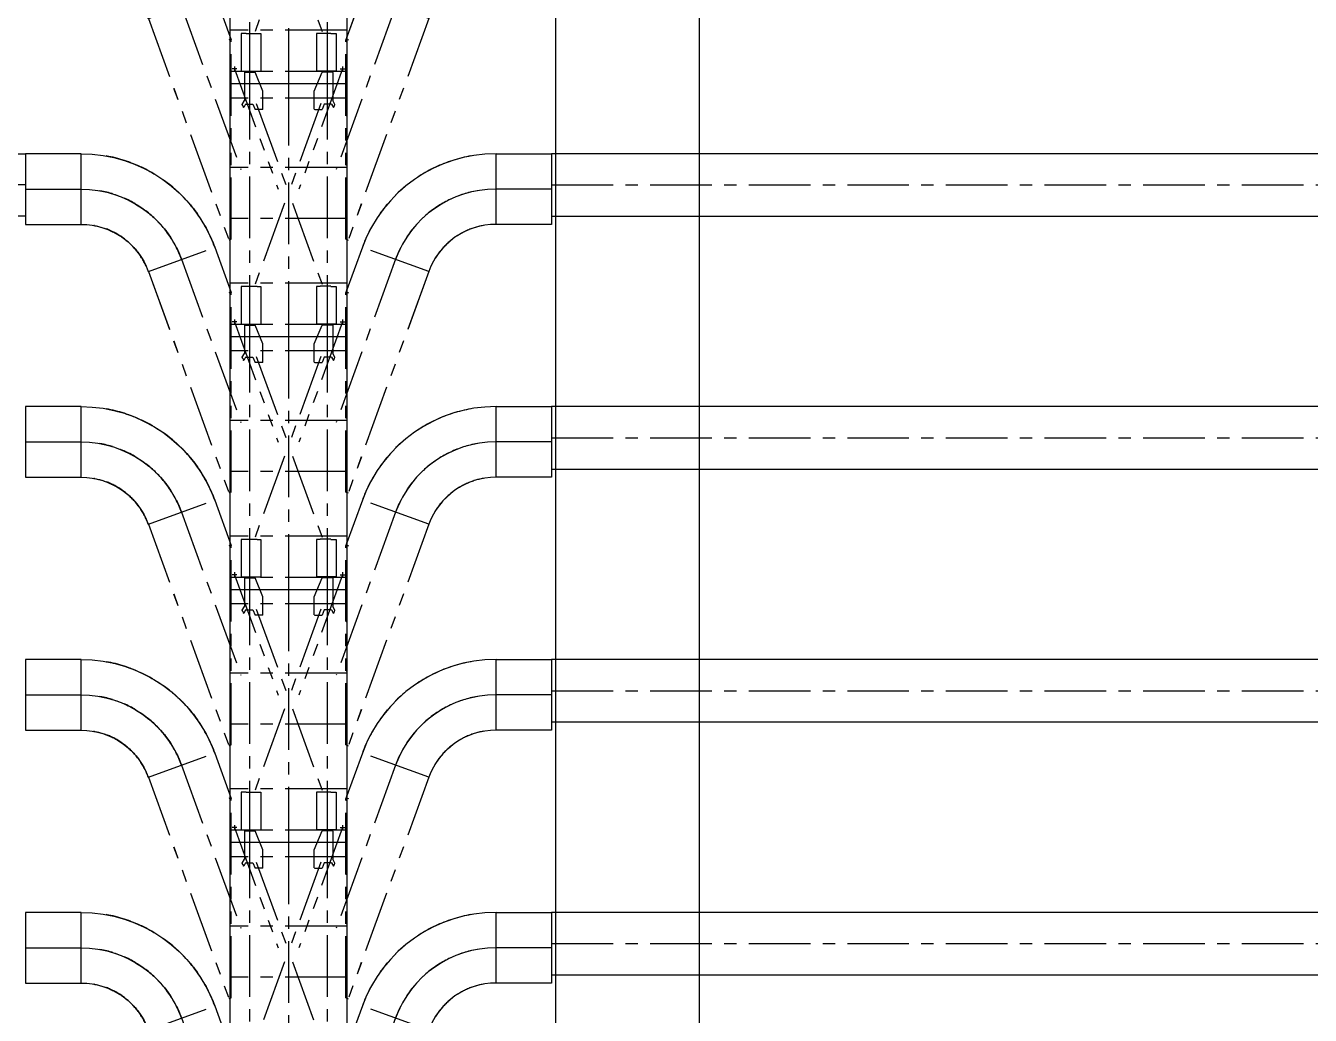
# Model space of a CAD drawing. Extents: x -40736 to 716455, y -65544 to 37405.
# Drawn here: x 340571 to 342134, y -43222 to -42017 of the extents above; entities that cross this region are included whole.
import ezdxf

# ---------------------------------------------------------------- set-up
doc = ezdxf.new("R2010")
doc.units = 0
doc.header["$LTSCALE"] = 600
doc.header["$MEASUREMENT"] = 0
doc.linetypes.add('CENTER', pattern=[2, 1.25, -0.25, 0.25, -0.25])
doc.linetypes.add('PHANTOM', pattern=[2.5, 1.25, -0.25, 0.25, -0.25, 0.25, -0.25])
doc.layers.get('0').update_dxf_attribs({"linetype": 'CONTINUOUS'})
for name, color, linetype in [('0-架台', 232, 'CONTINUOUS'), ('001', 7, 'CONTINUOUS'), ('底圖', 253, 'CONTINUOUS'), ('規劃圖', 253, 'CONTINUOUS')]:
    doc.layers.add(name, color=color, linetype=linetype)

# ---------------------------------------------------------------- blocks, each defined once
blk = doc.blocks.new('platform')
at = {"layer": '0-架台'}
blk.add_line((3250, -10894), (3250, 147292), dxfattribs=at)
blk = doc.blocks.new('HAITI-3-26')
at = {"layer": '001', "linetype": 'CENTER'}
for p, q in [((99751.575512, 101974.159575), (99811.575512, 101974.159575)), ((99781.575512, 101944.159575), (99781.575512, 102004.159575)), ((99781.575512, 100688.159575), (99781.575512, 100628.159575)), ((99751.575512, 100658.159575), (99811.575512, 100658.159575))]:
    blk.add_line(p, q, dxfattribs=at)
at = {"layer": '001', "color": 6, "linetype": 'PHANTOM'}
for p, q in [((99781.575512, 101974.159575), (101245.871035, 101441.199591)), ((99821.366799, 101852.159575), (99823.366799, 101854.159575)), ((99821.366799, 101852.159575), (99821.366799, 101724.159575)), ((99823.366799, 101854.159575), (100167.328323, 101854.159575)), ((100212.328323, 101880.140337), (100167.328323, 101854.159575)), ((100210.366799, 101838.593332), (100251.478958, 101862.329448)), ((100210.366799, 101838.593332), (100210.366799, 101749.159575)), ((100232.818704, 101874.649956), (100212.328323, 101880.140337)), ((100240.318704, 101861.659575), (100232.818704, 101874.649956)), ((100245.947869, 101864.909575), (100240.318704, 101861.659575)), ((100250.728958, 101863.628486), (100245.947869, 101864.909575)), ((100251.478958, 101862.329448), (100250.728958, 101863.628486)), ((102428.366799, 101831.409575), (102425.366799, 101829.159575)), ((102425.366799, 101829.159575), (102425.366799, 101699.159575)), ((102428.366799, 101894.159575), (102885.366799, 101894.159575)), ((102428.366799, 101831.409575), (102428.366799, 101894.159575)), ((102885.366799, 101894.159575), (102885.366799, 101654.159575)), ((100050.366799, 101629.159575), (99821.366799, 101724.159575)), ((100270.366799, 101629.159575), (100050.366799, 101629.159575)), ((100202.608431, 101709.177459), (101209.95892, 101342.531865)), ((100210.366799, 101749.159575), (100275.366799, 101724.159575)), ((100270.366799, 101629.159575), (100275.366799, 101634.159575)), ((100275.366799, 101634.159575), (100275.366799, 101724.159575)), ((101414.756855, 101364.327637), (102424.896953, 101731.988565)), ((102428.366799, 101699.159575), (102425.366799, 101699.159575)), ((102428.366799, 101699.159575), (102428.366799, 101654.159575)), ((102428.366799, 101654.159575), (102885.366799, 101654.159575)), ((100202.608431, 100923.141691), (101209.95892, 101289.787285)), ((99781.575512, 100658.159575), (101245.871035, 101191.11956)), ((101414.756855, 101267.991513), (102424.896953, 100900.330585)), ((100050.366799, 101003.159575), (99821.366799, 100908.159575)), ((100270.366799, 101003.159575), (100050.366799, 101003.159575)), ((100270.366799, 101003.159575), (100275.366799, 100998.159575)), ((100275.366799, 100998.159575), (100275.366799, 100908.159575)), ((102428.366799, 100978.159575), (102885.366799, 100978.159575)), ((102428.366799, 100933.159575), (102428.366799, 100978.159575)), ((102885.366799, 100738.159575), (102885.366799, 100978.159575)), ((99821.366799, 100780.159575), (99821.366799, 100908.159575)), ((100210.366799, 100883.159575), (100275.366799, 100908.159575)), ((100210.366799, 100793.725818), (100210.366799, 100883.159575)), ((102428.366799, 100933.159575), (102425.366799, 100933.159575)), ((102425.366799, 100803.159575), (102425.366799, 100933.159575)), ((99821.366799, 100780.159575), (99823.366799, 100778.159575)), ((99823.366799, 100778.159575), (100167.328323, 100778.159575)), ((100212.328323, 100752.178813), (100167.328323, 100778.159575)), ((100210.366799, 100793.725818), (100251.478958, 100769.989702)), ((100232.818704, 100757.669194), (100212.328323, 100752.178813)), ((100240.318704, 100770.659575), (100232.818704, 100757.669194)), ((100245.947869, 100767.409575), (100240.318704, 100770.659575)), ((100250.728958, 100768.690664), (100245.947869, 100767.409575)), ((100251.478958, 100769.989702), (100250.728958, 100768.690664)), ((102428.366799, 100800.909575), (102425.366799, 100803.159575)), ((102428.366799, 100800.909575), (102428.366799, 100738.159575)), ((102428.366799, 100738.159575), (102885.366799, 100738.159575))]:
    blk.add_line(p, q, dxfattribs=at)
at = {"layer": '001', "color": 3}
for p, q in [((99963.466799, 102026.159575), (103040.366799, 102026.159575)), ((99963.466799, 102026.159575), (99963.466799, 100606.159575)), ((103040.366799, 102026.159575), (103040.366799, 100606.159575)), ((103040.366799, 100606.159575), (99963.466799, 100606.159575))]:
    blk.add_line(p, q, dxfattribs=at)
at = {"layer": '001', "color": 2, "linetype": 'CENTER'}
for p, q in [((100135.366799, 102026.159575), (100135.366799, 100606.159575)), ((100980.89228, 102026.159575), (100980.89228, 100606.159575)), ((101600.89228, 102026.159575), (101600.89228, 100606.159575)), ((102388.366799, 102026.159575), (102388.366799, 100606.159575)), ((102890.366799, 102026.159575), (102890.366799, 100606.159575)), ((103040.366799, 101789.159575), (99963.466799, 101789.159575)), ((99963.466799, 101316.159575), (103040.366799, 101316.159575)), ((103040.366799, 100843.159575), (99963.466799, 100843.159575))]:
    blk.add_line(p, q, dxfattribs=at)
blk = doc.blocks.new('HAITI-3-27')
at = {"layer": '001', "linetype": 'CENTER'}
for p, q in [((96674.675512, 101974.159575), (96734.675512, 101974.159575)), ((96704.675512, 101944.159575), (96704.675512, 102004.159575)), ((96704.675512, 100688.159575), (96704.675512, 100628.159575)), ((96674.675512, 100658.159575), (96734.675512, 100658.159575))]:
    blk.add_line(p, q, dxfattribs=at)
at = {"layer": '001', "color": 6, "linetype": 'PHANTOM'}
for p, q in [((96704.675512, 101974.159575), (98168.971035, 101441.199591)), ((96744.466799, 101852.159575), (96746.466799, 101854.159575)), ((96744.466799, 101852.159575), (96744.466799, 101724.159575)), ((96746.466799, 101854.159575), (97090.428323, 101854.159575)), ((97135.428323, 101880.140337), (97090.428323, 101854.159575)), ((97133.466799, 101838.593332), (97174.578958, 101862.329448)), ((97133.466799, 101838.593332), (97133.466799, 101749.159575)), ((97155.918704, 101874.649956), (97135.428323, 101880.140337)), ((97163.418704, 101861.659575), (97155.918704, 101874.649956)), ((97169.047869, 101864.909575), (97163.418704, 101861.659575)), ((97173.828958, 101863.628486), (97169.047869, 101864.909575)), ((97174.578958, 101862.329448), (97173.828958, 101863.628486)), ((99351.466799, 101831.409575), (99348.466799, 101829.159575)), ((99348.466799, 101829.159575), (99348.466799, 101699.159575)), ((99351.466799, 101894.159575), (99808.466799, 101894.159575)), ((99351.466799, 101831.409575), (99351.466799, 101894.159575)), ((99808.466799, 101894.159575), (99808.466799, 101654.159575)), ((96973.466799, 101629.159575), (96744.466799, 101724.159575)), ((97193.466799, 101629.159575), (96973.466799, 101629.159575)), ((97125.708431, 101709.177459), (98133.05892, 101342.531865)), ((97133.466799, 101749.159575), (97198.466799, 101724.159575)), ((97193.466799, 101629.159575), (97198.466799, 101634.159575)), ((97198.466799, 101634.159575), (97198.466799, 101724.159575)), ((98337.856855, 101364.327637), (99347.996953, 101731.988565)), ((99351.466799, 101699.159575), (99348.466799, 101699.159575)), ((99351.466799, 101699.159575), (99351.466799, 101654.159575)), ((99351.466799, 101654.159575), (99808.466799, 101654.159575)), ((97125.708431, 100923.141691), (98133.05892, 101289.787285)), ((96704.675512, 100658.159575), (98168.971035, 101191.11956)), ((98337.856855, 101267.991513), (99347.996953, 100900.330585)), ((96973.466799, 101003.159575), (96744.466799, 100908.159575)), ((97193.466799, 101003.159575), (96973.466799, 101003.159575)), ((97193.466799, 101003.159575), (97198.466799, 100998.159575)), ((97198.466799, 100998.159575), (97198.466799, 100908.159575)), ((99351.466799, 100978.159575), (99808.466799, 100978.159575)), ((99351.466799, 100933.159575), (99351.466799, 100978.159575)), ((99808.466799, 100738.159575), (99808.466799, 100978.159575)), ((96744.466799, 100780.159575), (96744.466799, 100908.159575)), ((97133.466799, 100883.159575), (97198.466799, 100908.159575)), ((97133.466799, 100793.725818), (97133.466799, 100883.159575)), ((99351.466799, 100933.159575), (99348.466799, 100933.159575)), ((99348.466799, 100803.159575), (99348.466799, 100933.159575)), ((96744.466799, 100780.159575), (96746.466799, 100778.159575)), ((96746.466799, 100778.159575), (97090.428323, 100778.159575)), ((97135.428323, 100752.178813), (97090.428323, 100778.159575)), ((97133.466799, 100793.725818), (97174.578958, 100769.989702)), ((97155.918704, 100757.669194), (97135.428323, 100752.178813)), ((97163.418704, 100770.659575), (97155.918704, 100757.669194)), ((97169.047869, 100767.409575), (97163.418704, 100770.659575)), ((97173.828958, 100768.690664), (97169.047869, 100767.409575)), ((97174.578958, 100769.989702), (97173.828958, 100768.690664)), ((99351.466799, 100800.909575), (99348.466799, 100803.159575)), ((99351.466799, 100800.909575), (99351.466799, 100738.159575)), ((99351.466799, 100738.159575), (99808.466799, 100738.159575))]:
    blk.add_line(p, q, dxfattribs=at)
at = {"layer": '001', "color": 3}
for p, q in [((96886.566799, 102026.159575), (99963.466799, 102026.159575)), ((96886.566799, 102026.159575), (96886.566799, 100606.159575)), ((99963.466799, 102026.159575), (99963.466799, 100606.159575)), ((99963.466799, 100606.159575), (96886.566799, 100606.159575))]:
    blk.add_line(p, q, dxfattribs=at)
at = {"layer": '001', "color": 2, "linetype": 'CENTER'}
for p, q in [((97058.466799, 102026.159575), (97058.466799, 100606.159575)), ((97903.99228, 102026.159575), (97903.99228, 100606.159575)), ((98523.99228, 102026.159575), (98523.99228, 100606.159575)), ((99311.466799, 102026.159575), (99311.466799, 100606.159575)), ((99813.466799, 102026.159575), (99813.466799, 100606.159575)), ((99963.466799, 101789.159575), (96886.566799, 101789.159575)), ((96886.566799, 101316.159575), (99963.466799, 101316.159575)), ((99963.466799, 100843.159575), (96886.566799, 100843.159575))]:
    blk.add_line(p, q, dxfattribs=at)
blk = doc.blocks.new('HAITI-3-28')
at = {"layer": '001', "linetype": 'CENTER'}
for p, q in [((93597.775512, 101974.159575), (93657.775512, 101974.159575)), ((93627.775512, 101944.159575), (93627.775512, 102004.159575)), ((93627.775512, 100688.159575), (93627.775512, 100628.159575)), ((93597.775512, 100658.159575), (93657.775512, 100658.159575))]:
    blk.add_line(p, q, dxfattribs=at)
at = {"layer": '001', "color": 6, "linetype": 'PHANTOM'}
for p, q in [((93627.775512, 101974.159575), (95092.071035, 101441.199591)), ((93667.566799, 101852.159575), (93669.566799, 101854.159575)), ((93667.566799, 101852.159575), (93667.566799, 101724.159575)), ((93669.566799, 101854.159575), (94013.528323, 101854.159575)), ((94058.528323, 101880.140337), (94013.528323, 101854.159575)), ((94056.566799, 101838.593332), (94097.678958, 101862.329448)), ((94056.566799, 101838.593332), (94056.566799, 101749.159575)), ((94079.018704, 101874.649956), (94058.528323, 101880.140337)), ((94086.518704, 101861.659575), (94079.018704, 101874.649956)), ((94092.147869, 101864.909575), (94086.518704, 101861.659575)), ((94096.928958, 101863.628486), (94092.147869, 101864.909575)), ((94097.678958, 101862.329448), (94096.928958, 101863.628486)), ((96274.566799, 101831.409575), (96271.566799, 101829.159575)), ((96271.566799, 101829.159575), (96271.566799, 101699.159575)), ((96274.566799, 101894.159575), (96731.566799, 101894.159575)), ((96274.566799, 101831.409575), (96274.566799, 101894.159575)), ((96731.566799, 101894.159575), (96731.566799, 101654.159575)), ((93896.566799, 101629.159575), (93667.566799, 101724.159575)), ((94116.566799, 101629.159575), (93896.566799, 101629.159575)), ((94048.808431, 101709.177459), (95056.15892, 101342.531865)), ((94056.566799, 101749.159575), (94121.566799, 101724.159575)), ((94116.566799, 101629.159575), (94121.566799, 101634.159575)), ((94121.566799, 101634.159575), (94121.566799, 101724.159575)), ((95260.956855, 101364.327637), (96271.096953, 101731.988565)), ((96274.566799, 101699.159575), (96271.566799, 101699.159575)), ((96274.566799, 101699.159575), (96274.566799, 101654.159575)), ((96274.566799, 101654.159575), (96731.566799, 101654.159575)), ((94048.808431, 100923.141691), (95056.15892, 101289.787285)), ((93627.775512, 100658.159575), (95092.071035, 101191.11956)), ((95260.956855, 101267.991513), (96271.096953, 100900.330585)), ((93896.566799, 101003.159575), (93667.566799, 100908.159575)), ((94116.566799, 101003.159575), (93896.566799, 101003.159575)), ((94116.566799, 101003.159575), (94121.566799, 100998.159575)), ((94121.566799, 100998.159575), (94121.566799, 100908.159575)), ((96274.566799, 100978.159575), (96731.566799, 100978.159575)), ((96274.566799, 100933.159575), (96274.566799, 100978.159575)), ((96731.566799, 100738.159575), (96731.566799, 100978.159575)), ((93667.566799, 100780.159575), (93667.566799, 100908.159575)), ((94056.566799, 100883.159575), (94121.566799, 100908.159575)), ((94056.566799, 100793.725818), (94056.566799, 100883.159575)), ((96274.566799, 100933.159575), (96271.566799, 100933.159575)), ((96271.566799, 100803.159575), (96271.566799, 100933.159575)), ((93667.566799, 100780.159575), (93669.566799, 100778.159575)), ((93669.566799, 100778.159575), (94013.528323, 100778.159575)), ((94058.528323, 100752.178813), (94013.528323, 100778.159575)), ((94056.566799, 100793.725818), (94097.678958, 100769.989702)), ((94079.018704, 100757.669194), (94058.528323, 100752.178813)), ((94086.518704, 100770.659575), (94079.018704, 100757.669194)), ((94092.147869, 100767.409575), (94086.518704, 100770.659575)), ((94096.928958, 100768.690664), (94092.147869, 100767.409575)), ((94097.678958, 100769.989702), (94096.928958, 100768.690664)), ((96274.566799, 100800.909575), (96271.566799, 100803.159575)), ((96274.566799, 100800.909575), (96274.566799, 100738.159575)), ((96274.566799, 100738.159575), (96731.566799, 100738.159575))]:
    blk.add_line(p, q, dxfattribs=at)
at = {"layer": '001', "color": 3}
for p, q in [((93809.666799, 102026.159575), (96886.566799, 102026.159575)), ((93809.666799, 102026.159575), (93809.666799, 100606.159575)), ((96886.566799, 102026.159575), (96886.566799, 100606.159575)), ((96886.566799, 100606.159575), (93809.666799, 100606.159575))]:
    blk.add_line(p, q, dxfattribs=at)
at = {"layer": '001', "color": 2, "linetype": 'CENTER'}
for p, q in [((93981.566799, 102026.159575), (93981.566799, 100606.159575)), ((94827.09228, 102026.159575), (94827.09228, 100606.159575)), ((95447.09228, 102026.159575), (95447.09228, 100606.159575)), ((96234.566799, 102026.159575), (96234.566799, 100606.159575)), ((96736.566799, 102026.159575), (96736.566799, 100606.159575)), ((96886.566799, 101789.159575), (93809.666799, 101789.159575)), ((93809.666799, 101316.159575), (96886.566799, 101316.159575)), ((96886.566799, 100843.159575), (93809.666799, 100843.159575))]:
    blk.add_line(p, q, dxfattribs=at)
blk = doc.blocks.new('HAITI-3-29')
at = {"layer": '001', "linetype": 'CENTER'}
for p, q in [((90520.875512, 101974.159575), (90580.875512, 101974.159575)), ((90550.875512, 101944.159575), (90550.875512, 102004.159575)), ((90550.875512, 100688.159575), (90550.875512, 100628.159575)), ((90520.875512, 100658.159575), (90580.875512, 100658.159575))]:
    blk.add_line(p, q, dxfattribs=at)
at = {"layer": '001', "color": 6, "linetype": 'PHANTOM'}
for p, q in [((90550.875512, 101974.159575), (92015.171035, 101441.199591)), ((90590.666799, 101852.159575), (90592.666799, 101854.159575)), ((90590.666799, 101852.159575), (90590.666799, 101724.159575)), ((90592.666799, 101854.159575), (90936.628323, 101854.159575)), ((90981.628323, 101880.140337), (90936.628323, 101854.159575)), ((90979.666799, 101838.593332), (91020.778958, 101862.329448)), ((90979.666799, 101838.593332), (90979.666799, 101749.159575)), ((91002.118704, 101874.649956), (90981.628323, 101880.140337)), ((91009.618704, 101861.659575), (91002.118704, 101874.649956)), ((91015.247869, 101864.909575), (91009.618704, 101861.659575)), ((91020.028958, 101863.628486), (91015.247869, 101864.909575)), ((91020.778958, 101862.329448), (91020.028958, 101863.628486)), ((93197.666799, 101831.409575), (93194.666799, 101829.159575)), ((93194.666799, 101829.159575), (93194.666799, 101699.159575)), ((93197.666799, 101894.159575), (93654.666799, 101894.159575)), ((93197.666799, 101831.409575), (93197.666799, 101894.159575)), ((93654.666799, 101894.159575), (93654.666799, 101654.159575)), ((90819.666799, 101629.159575), (90590.666799, 101724.159575)), ((91039.666799, 101629.159575), (90819.666799, 101629.159575)), ((90971.908431, 101709.177459), (91979.25892, 101342.531865)), ((90979.666799, 101749.159575), (91044.666799, 101724.159575)), ((91039.666799, 101629.159575), (91044.666799, 101634.159575)), ((91044.666799, 101634.159575), (91044.666799, 101724.159575)), ((92184.056855, 101364.327637), (93194.196953, 101731.988565)), ((93197.666799, 101699.159575), (93194.666799, 101699.159575)), ((93197.666799, 101699.159575), (93197.666799, 101654.159575)), ((93197.666799, 101654.159575), (93654.666799, 101654.159575)), ((90971.908431, 100923.141691), (91979.25892, 101289.787285)), ((90550.875512, 100658.159575), (92015.171035, 101191.11956)), ((92184.056855, 101267.991513), (93194.196953, 100900.330585)), ((90819.666799, 101003.159575), (90590.666799, 100908.159575)), ((91039.666799, 101003.159575), (90819.666799, 101003.159575)), ((91039.666799, 101003.159575), (91044.666799, 100998.159575)), ((91044.666799, 100998.159575), (91044.666799, 100908.159575)), ((93197.666799, 100978.159575), (93654.666799, 100978.159575)), ((93197.666799, 100933.159575), (93197.666799, 100978.159575)), ((93654.666799, 100738.159575), (93654.666799, 100978.159575)), ((90590.666799, 100780.159575), (90590.666799, 100908.159575)), ((90979.666799, 100883.159575), (91044.666799, 100908.159575)), ((90979.666799, 100793.725818), (90979.666799, 100883.159575)), ((93197.666799, 100933.159575), (93194.666799, 100933.159575)), ((93194.666799, 100803.159575), (93194.666799, 100933.159575)), ((90590.666799, 100780.159575), (90592.666799, 100778.159575)), ((90592.666799, 100778.159575), (90936.628323, 100778.159575)), ((90981.628323, 100752.178813), (90936.628323, 100778.159575)), ((90979.666799, 100793.725818), (91020.778958, 100769.989702)), ((91002.118704, 100757.669194), (90981.628323, 100752.178813)), ((91009.618704, 100770.659575), (91002.118704, 100757.669194)), ((91015.247869, 100767.409575), (91009.618704, 100770.659575)), ((91020.028958, 100768.690664), (91015.247869, 100767.409575)), ((91020.778958, 100769.989702), (91020.028958, 100768.690664)), ((93197.666799, 100800.909575), (93194.666799, 100803.159575)), ((93197.666799, 100800.909575), (93197.666799, 100738.159575)), ((93197.666799, 100738.159575), (93654.666799, 100738.159575))]:
    blk.add_line(p, q, dxfattribs=at)
at = {"layer": '001', "color": 3}
for p, q in [((90732.766799, 102026.159575), (93809.666799, 102026.159575)), ((90732.766799, 102026.159575), (90732.766799, 100606.159575)), ((93809.666799, 102026.159575), (93809.666799, 100606.159575)), ((93809.666799, 100606.159575), (90732.766799, 100606.159575))]:
    blk.add_line(p, q, dxfattribs=at)
at = {"layer": '001', "color": 2, "linetype": 'CENTER'}
for p, q in [((90904.666799, 102026.159575), (90904.666799, 100606.159575)), ((91750.19228, 102026.159575), (91750.19228, 100606.159575)), ((92370.19228, 102026.159575), (92370.19228, 100606.159575)), ((93157.666799, 102026.159575), (93157.666799, 100606.159575)), ((93659.666799, 102026.159575), (93659.666799, 100606.159575)), ((93809.666799, 101789.159575), (90732.766799, 101789.159575)), ((90732.766799, 101316.159575), (93809.666799, 101316.159575)), ((93809.666799, 100843.159575), (90732.766799, 100843.159575))]:
    blk.add_line(p, q, dxfattribs=at)
blk = doc.blocks.new('HAITI-3-30')
at = {"layer": '001', "linetype": 'CENTER'}
for p, q in [((87443.975512, 101974.159575), (87503.975512, 101974.159575)), ((87473.975512, 101944.159575), (87473.975512, 102004.159575)), ((87473.975512, 100688.159575), (87473.975512, 100628.159575)), ((87443.975512, 100658.159575), (87503.975512, 100658.159575))]:
    blk.add_line(p, q, dxfattribs=at)
at = {"layer": '001', "color": 6, "linetype": 'PHANTOM'}
for p, q in [((87473.975512, 101974.159575), (88938.271035, 101441.199591)), ((87513.766799, 101852.159575), (87515.766799, 101854.159575)), ((87513.766799, 101852.159575), (87513.766799, 101724.159575)), ((87515.766799, 101854.159575), (87859.728323, 101854.159575)), ((87904.728323, 101880.140337), (87859.728323, 101854.159575)), ((87902.766799, 101838.593332), (87943.878958, 101862.329448)), ((87902.766799, 101838.593332), (87902.766799, 101749.159575)), ((87925.218704, 101874.649956), (87904.728323, 101880.140337)), ((87932.718704, 101861.659575), (87925.218704, 101874.649956)), ((87938.347869, 101864.909575), (87932.718704, 101861.659575)), ((87943.128958, 101863.628486), (87938.347869, 101864.909575)), ((87943.878958, 101862.329448), (87943.128958, 101863.628486)), ((90120.766799, 101831.409575), (90117.766799, 101829.159575)), ((90117.766799, 101829.159575), (90117.766799, 101699.159575)), ((90120.766799, 101894.159575), (90577.766799, 101894.159575)), ((90120.766799, 101831.409575), (90120.766799, 101894.159575)), ((90577.766799, 101894.159575), (90577.766799, 101654.159575)), ((87742.766799, 101629.159575), (87513.766799, 101724.159575)), ((87962.766799, 101629.159575), (87742.766799, 101629.159575)), ((87895.008431, 101709.177459), (88902.35892, 101342.531865)), ((87902.766799, 101749.159575), (87967.766799, 101724.159575)), ((87962.766799, 101629.159575), (87967.766799, 101634.159575)), ((87967.766799, 101634.159575), (87967.766799, 101724.159575)), ((89107.156855, 101364.327637), (90117.296953, 101731.988565)), ((90120.766799, 101699.159575), (90117.766799, 101699.159575)), ((90120.766799, 101699.159575), (90120.766799, 101654.159575)), ((90120.766799, 101654.159575), (90577.766799, 101654.159575)), ((87895.008431, 100923.141691), (88902.35892, 101289.787285)), ((87473.975512, 100658.159575), (88938.271035, 101191.11956)), ((89107.156855, 101267.991513), (90117.296953, 100900.330585)), ((87742.766799, 101003.159575), (87513.766799, 100908.159575)), ((87962.766799, 101003.159575), (87742.766799, 101003.159575)), ((87962.766799, 101003.159575), (87967.766799, 100998.159575)), ((87967.766799, 100998.159575), (87967.766799, 100908.159575)), ((90120.766799, 100978.159575), (90577.766799, 100978.159575)), ((90120.766799, 100933.159575), (90120.766799, 100978.159575)), ((90577.766799, 100738.159575), (90577.766799, 100978.159575)), ((87513.766799, 100780.159575), (87513.766799, 100908.159575)), ((87902.766799, 100883.159575), (87967.766799, 100908.159575)), ((87902.766799, 100793.725818), (87902.766799, 100883.159575)), ((90120.766799, 100933.159575), (90117.766799, 100933.159575)), ((90117.766799, 100803.159575), (90117.766799, 100933.159575)), ((87513.766799, 100780.159575), (87515.766799, 100778.159575)), ((87515.766799, 100778.159575), (87859.728323, 100778.159575)), ((87904.728323, 100752.178813), (87859.728323, 100778.159575)), ((87902.766799, 100793.725818), (87943.878958, 100769.989702)), ((87925.218704, 100757.669194), (87904.728323, 100752.178813)), ((87932.718704, 100770.659575), (87925.218704, 100757.669194)), ((87938.347869, 100767.409575), (87932.718704, 100770.659575)), ((87943.128958, 100768.690664), (87938.347869, 100767.409575)), ((87943.878958, 100769.989702), (87943.128958, 100768.690664)), ((90120.766799, 100800.909575), (90117.766799, 100803.159575)), ((90120.766799, 100800.909575), (90120.766799, 100738.159575)), ((90120.766799, 100738.159575), (90577.766799, 100738.159575))]:
    blk.add_line(p, q, dxfattribs=at)
at = {"layer": '001', "color": 3}
for p, q in [((87655.866799, 102026.159575), (90732.766799, 102026.159575)), ((87655.866799, 102026.159575), (87655.866799, 100606.159575)), ((90732.766799, 102026.159575), (90732.766799, 100606.159575)), ((90732.766799, 100606.159575), (87655.866799, 100606.159575))]:
    blk.add_line(p, q, dxfattribs=at)
at = {"layer": '001', "color": 2, "linetype": 'CENTER'}
for p, q in [((87827.766799, 102026.159575), (87827.766799, 100606.159575)), ((88673.29228, 102026.159575), (88673.29228, 100606.159575)), ((89293.29228, 102026.159575), (89293.29228, 100606.159575)), ((90080.766799, 102026.159575), (90080.766799, 100606.159575)), ((90582.766799, 102026.159575), (90582.766799, 100606.159575)), ((90732.766799, 101789.159575), (87655.866799, 101789.159575)), ((87655.866799, 101316.159575), (90732.766799, 101316.159575)), ((90732.766799, 100843.159575), (87655.866799, 100843.159575))]:
    blk.add_line(p, q, dxfattribs=at)
blk = doc.blocks.new('1U0032-ASY-C01-NHX-1-150')
at = {"layer": '001', "color": 10, "linetype": 'PHANTOM'}
for p, q in [((102245.108773, 103022.144581), (101951.057457, 102213.977629)), ((102244.960978, 103022.198374), (104939.818782, 102041.350355)), ((101950.737644, 102214.094031), (102502.800522, 102013.159575)), ((104934.289792, 102026.159575), (102467.083312, 102026.159575)), ((102495.087842, 102015.966765), (102505.348452, 102044.157535)), ((104929.558172, 102013.159575), (102502.800522, 102013.159575)), ((104929.558172, 102013.159575), (104939.818782, 102041.350355))]:
    blk.add_line(p, q, dxfattribs=at)
at = {"layer": '001', "color": 2, "linetype": 'CENTER'}
blk.add_line((102097.809541, 102618.160683), (104081.491272, 101896.159575), dxfattribs=at)
at = {"layer": '001', "color": 10, "linetype": 'PHANTOM'}
for radius, end in [(870, 249.994821), (1730, 249.994364)]:
    blk.add_arc((102542.592397, 103839.704055), radius, 190.120183, end, dxfattribs=at)
at = {"layer": '001', "color": 2, "linetype": 'CENTER'}
blk.add_arc((102542.592397, 103839.704055), 1300, 190.120183, 249.992652, dxfattribs=at)
blk = doc.blocks.new('1U0032-ASY-C01-NHX-1-151')
at = {"layer": '001', "color": 2, "linetype": 'CENTER'}
blk.add_line((102097.809541, 100014.158467), (104081.491272, 100736.159575), dxfattribs=at)
at = {"layer": '001', "color": 10, "linetype": 'PHANTOM'}
for p, q in [((101950.737644, 100418.225119), (102502.800522, 100619.159575)), ((102244.960978, 99610.120776), (104939.818782, 100590.968795)), ((104934.289792, 100606.159575), (102467.083312, 100606.159575)), ((102495.087842, 100616.352385), (102505.348452, 100588.161615)), ((104929.558172, 100619.159575), (102502.800522, 100619.159575)), ((104929.558172, 100619.159575), (104939.818782, 100590.968795)), ((102245.108773, 99610.174569), (101951.057457, 100418.341521))]:
    blk.add_line(p, q, dxfattribs=at)
for radius, start in [(1730, 110.005636), (870, 110.005179)]:
    blk.add_arc((102542.592397, 98792.615095), radius, start, 169.879817, dxfattribs=at)
at = {"layer": '001', "color": 2, "linetype": 'CENTER'}
blk.add_arc((102542.592397, 98792.615095), 1300, 110.007348, 169.879817, dxfattribs=at)
blk = doc.blocks.new('1U0032-ASY-C01-NHX-1-152')
at = {"layer": '001', "color": 10, "linetype": 'PHANTOM'}
for p, q in [((99168.208773, 103022.144581), (98874.157457, 102213.977629)), ((99168.060978, 103022.198374), (101862.918782, 102041.350355)), ((98873.837644, 102214.094031), (99425.900522, 102013.159575)), ((101857.389792, 102026.159575), (99390.183312, 102026.159575)), ((99418.187842, 102015.966765), (99428.448452, 102044.157535)), ((101852.658172, 102013.159575), (99425.900522, 102013.159575)), ((101852.658172, 102013.159575), (101862.918782, 102041.350355))]:
    blk.add_line(p, q, dxfattribs=at)
at = {"layer": '001', "color": 2, "linetype": 'CENTER'}
blk.add_line((99020.909541, 102618.160683), (101004.591272, 101896.159575), dxfattribs=at)
at = {"layer": '001', "color": 10, "linetype": 'PHANTOM'}
for radius, end in [(870, 249.994821), (1730, 249.994364)]:
    blk.add_arc((99465.692397, 103839.704055), radius, 190.120183, end, dxfattribs=at)
at = {"layer": '001', "color": 2, "linetype": 'CENTER'}
blk.add_arc((99465.692397, 103839.704055), 1300, 190.120183, 249.992652, dxfattribs=at)
blk = doc.blocks.new('1U0032-ASY-C01-NHX-1-153')
at = {"layer": '001', "color": 2, "linetype": 'CENTER'}
blk.add_line((99020.909541, 100014.158467), (101004.591272, 100736.159575), dxfattribs=at)
at = {"layer": '001', "color": 10, "linetype": 'PHANTOM'}
for p, q in [((98873.837644, 100418.225119), (99425.900522, 100619.159575)), ((99168.060978, 99610.120776), (101862.918782, 100590.968795)), ((101857.389792, 100606.159575), (99390.183312, 100606.159575)), ((99418.187842, 100616.352385), (99428.448452, 100588.161615)), ((101852.658172, 100619.159575), (99425.900522, 100619.159575)), ((101852.658172, 100619.159575), (101862.918782, 100590.968795)), ((99168.208773, 99610.174569), (98874.157457, 100418.341521))]:
    blk.add_line(p, q, dxfattribs=at)
for radius, start in [(1730, 110.005636), (870, 110.005179)]:
    blk.add_arc((99465.692397, 98792.615095), radius, start, 169.879817, dxfattribs=at)
at = {"layer": '001', "color": 2, "linetype": 'CENTER'}
blk.add_arc((99465.692397, 98792.615095), 1300, 110.007348, 169.879817, dxfattribs=at)
blk = doc.blocks.new('1U0032-ASY-C01-NHX-1-154')
at = {"layer": '001', "color": 10, "linetype": 'PHANTOM'}
for p, q in [((96091.308773, 103022.144581), (95797.257457, 102213.977629)), ((96091.160978, 103022.198374), (98786.018782, 102041.350355)), ((95796.937644, 102214.094031), (96349.000522, 102013.159575)), ((98780.489792, 102026.159575), (96313.283312, 102026.159575)), ((96341.287842, 102015.966765), (96351.548452, 102044.157535)), ((98775.758172, 102013.159575), (96349.000522, 102013.159575)), ((98775.758172, 102013.159575), (98786.018782, 102041.350355))]:
    blk.add_line(p, q, dxfattribs=at)
at = {"layer": '001', "color": 2, "linetype": 'CENTER'}
blk.add_line((95944.009541, 102618.160683), (97927.691272, 101896.159575), dxfattribs=at)
at = {"layer": '001', "color": 10, "linetype": 'PHANTOM'}
for radius, end in [(870, 249.994821), (1730, 249.994364)]:
    blk.add_arc((96388.792397, 103839.704055), radius, 190.120183, end, dxfattribs=at)
at = {"layer": '001', "color": 2, "linetype": 'CENTER'}
blk.add_arc((96388.792397, 103839.704055), 1300, 190.120183, 249.992652, dxfattribs=at)
blk = doc.blocks.new('1U0032-ASY-C01-NHX-1-155')
at = {"layer": '001', "color": 2, "linetype": 'CENTER'}
blk.add_line((95944.009541, 100014.158467), (97927.691272, 100736.159575), dxfattribs=at)
at = {"layer": '001', "color": 10, "linetype": 'PHANTOM'}
for p, q in [((95796.937644, 100418.225119), (96349.000522, 100619.159575)), ((96091.160978, 99610.120776), (98786.018782, 100590.968795)), ((98780.489792, 100606.159575), (96313.283312, 100606.159575)), ((96341.287842, 100616.352385), (96351.548452, 100588.161615)), ((98775.758172, 100619.159575), (96349.000522, 100619.159575)), ((98775.758172, 100619.159575), (98786.018782, 100590.968795)), ((96091.308773, 99610.174569), (95797.257457, 100418.341521))]:
    blk.add_line(p, q, dxfattribs=at)
for radius, start in [(1730, 110.005636), (870, 110.005179)]:
    blk.add_arc((96388.792397, 98792.615095), radius, start, 169.879817, dxfattribs=at)
at = {"layer": '001', "color": 2, "linetype": 'CENTER'}
blk.add_arc((96388.792397, 98792.615095), 1300, 110.007348, 169.879817, dxfattribs=at)
blk = doc.blocks.new('1U0032-ASY-C01-NHX-1-156')
at = {"layer": '001', "color": 10, "linetype": 'PHANTOM'}
for p, q in [((93014.408773, 103022.144581), (92720.357457, 102213.977629)), ((93014.260978, 103022.198374), (95709.118782, 102041.350355)), ((92720.037644, 102214.094031), (93272.100522, 102013.159575)), ((95703.589792, 102026.159575), (93236.383312, 102026.159575)), ((93264.387842, 102015.966765), (93274.648452, 102044.157535)), ((95698.858172, 102013.159575), (93272.100522, 102013.159575)), ((95698.858172, 102013.159575), (95709.118782, 102041.350355))]:
    blk.add_line(p, q, dxfattribs=at)
at = {"layer": '001', "color": 2, "linetype": 'CENTER'}
blk.add_line((92867.109541, 102618.160683), (94850.791272, 101896.159575), dxfattribs=at)
at = {"layer": '001', "color": 10, "linetype": 'PHANTOM'}
for radius, end in [(870, 249.994821), (1730, 249.994364)]:
    blk.add_arc((93311.892397, 103839.704055), radius, 190.120183, end, dxfattribs=at)
at = {"layer": '001', "color": 2, "linetype": 'CENTER'}
blk.add_arc((93311.892397, 103839.704055), 1300, 190.120183, 249.992652, dxfattribs=at)
blk = doc.blocks.new('1U0032-ASY-C01-NHX-1-157')
at = {"layer": '001', "color": 2, "linetype": 'CENTER'}
blk.add_line((92867.109541, 100014.158467), (94850.791272, 100736.159575), dxfattribs=at)
at = {"layer": '001', "color": 10, "linetype": 'PHANTOM'}
for p, q in [((92720.037644, 100418.225119), (93272.100522, 100619.159575)), ((93014.260978, 99610.120776), (95709.118782, 100590.968795)), ((95703.589792, 100606.159575), (93236.383312, 100606.159575)), ((93264.387842, 100616.352385), (93274.648452, 100588.161615)), ((95698.858172, 100619.159575), (93272.100522, 100619.159575)), ((95698.858172, 100619.159575), (95709.118782, 100590.968795)), ((93014.408773, 99610.174569), (92720.357457, 100418.341521))]:
    blk.add_line(p, q, dxfattribs=at)
for radius, start in [(1730, 110.005636), (870, 110.005179)]:
    blk.add_arc((93311.892397, 98792.615095), radius, start, 169.879817, dxfattribs=at)
at = {"layer": '001', "color": 2, "linetype": 'CENTER'}
blk.add_arc((93311.892397, 98792.615095), 1300, 110.007348, 169.879817, dxfattribs=at)
blk = doc.blocks.new('1U0032-ASY-C01-NHX-1-158')
at = {"layer": '001', "color": 10, "linetype": 'PHANTOM'}
for p, q in [((89937.508773, 103022.144581), (89643.457457, 102213.977629)), ((89937.360978, 103022.198374), (92632.218782, 102041.350355)), ((89643.137644, 102214.094031), (90195.200522, 102013.159575)), ((92626.689792, 102026.159575), (90159.483312, 102026.159575)), ((90187.487842, 102015.966765), (90197.748452, 102044.157535)), ((92621.958172, 102013.159575), (90195.200522, 102013.159575)), ((92621.958172, 102013.159575), (92632.218782, 102041.350355))]:
    blk.add_line(p, q, dxfattribs=at)
at = {"layer": '001', "color": 2, "linetype": 'CENTER'}
blk.add_line((89790.209541, 102618.160683), (91773.891272, 101896.159575), dxfattribs=at)
at = {"layer": '001', "color": 10, "linetype": 'PHANTOM'}
for radius, end in [(870, 249.994821), (1730, 249.994364)]:
    blk.add_arc((90234.992397, 103839.704055), radius, 190.120183, end, dxfattribs=at)
at = {"layer": '001', "color": 2, "linetype": 'CENTER'}
blk.add_arc((90234.992397, 103839.704055), 1300, 190.120183, 249.992652, dxfattribs=at)
blk = doc.blocks.new('1U0032-ASY-C01-NHX-1-159')
at = {"layer": '001', "color": 2, "linetype": 'CENTER'}
blk.add_line((89790.209541, 100014.158467), (91773.891272, 100736.159575), dxfattribs=at)
at = {"layer": '001', "color": 10, "linetype": 'PHANTOM'}
for p, q in [((89643.137644, 100418.225119), (90195.200522, 100619.159575)), ((89937.360978, 99610.120776), (92632.218782, 100590.968795)), ((92626.689792, 100606.159575), (90159.483312, 100606.159575)), ((90187.487842, 100616.352385), (90197.748452, 100588.161615)), ((92621.958172, 100619.159575), (90195.200522, 100619.159575)), ((92621.958172, 100619.159575), (92632.218782, 100590.968795)), ((89937.508773, 99610.174569), (89643.457457, 100418.341521))]:
    blk.add_line(p, q, dxfattribs=at)
for radius, start in [(1730, 110.005636), (870, 110.005179)]:
    blk.add_arc((90234.992397, 98792.615095), radius, start, 169.879817, dxfattribs=at)
at = {"layer": '001', "color": 2, "linetype": 'CENTER'}
blk.add_arc((90234.992397, 98792.615095), 1300, 110.007348, 169.879817, dxfattribs=at)
blk = doc.blocks.new('A$C012B47A8')
at = {"layer": '001', "color": 0, "linetype": 'ByBlock'}
for name in ['1U0032-ASY-C01-NHX-1-158', '1U0032-ASY-C01-NHX-1-156', '1U0032-ASY-C01-NHX-1-154', '1U0032-ASY-C01-NHX-1-152', '1U0032-ASY-C01-NHX-1-150', 'HAITI-3-30', 'HAITI-3-29', 'HAITI-3-28', 'HAITI-3-27', 'HAITI-3-26', '1U0032-ASY-C01-NHX-1-159', '1U0032-ASY-C01-NHX-1-157', '1U0032-ASY-C01-NHX-1-155', '1U0032-ASY-C01-NHX-1-153', '1U0032-ASY-C01-NHX-1-151']:
    blk.add_blockref(name, (3024, -81166), dxfattribs=at)
blk = doc.blocks.new('1U0032-ASY-C01-NHX-1-110')
at = {"layer": '001', "color": 10, "linetype": 'PHANTOM'}
for p, q in [((163783.108773, 103022.144581), (163489.057457, 102213.977629)), ((163782.960978, 103022.198374), (166477.818782, 102041.350355)), ((163488.737644, 102214.094031), (164040.800522, 102013.159575)), ((166472.289792, 102026.159575), (164005.083312, 102026.159575)), ((164033.087842, 102015.966765), (164043.348452, 102044.157535)), ((166467.558172, 102013.159575), (164040.800522, 102013.159575)), ((166467.558172, 102013.159575), (166477.818782, 102041.350355))]:
    blk.add_line(p, q, dxfattribs=at)
at = {"layer": '001', "color": 2, "linetype": 'CENTER'}
blk.add_line((163635.809541, 102618.160683), (165619.491272, 101896.159575), dxfattribs=at)
at = {"layer": '001', "color": 10, "linetype": 'PHANTOM'}
for radius, end in [(870, 249.994821), (1730, 249.994364)]:
    blk.add_arc((164080.592397, 103839.704055), radius, 190.120183, end, dxfattribs=at)
at = {"layer": '001', "color": 2, "linetype": 'CENTER'}
blk.add_arc((164080.592397, 103839.704055), 1300, 190.120183, 249.992652, dxfattribs=at)
blk = doc.blocks.new('A$C57F237C1')
blk.add_line((3661, 41), (3661, 716))
blk.add_lwpolyline([(3231, 716), (4091, 716), (4091, 41), (3231, 41)], close=True)
for radius in [1730, 1300, 870]:
    blk.add_arc((2361, 716), radius, 0, 69.9944)
at = {"layer": '001', "color": 0, "linetype": 'ByBlock', "rotation": 180}
blk.add_blockref('1U0032-ASY-C01-NHX-1-110', (166442, 104556), dxfattribs=at)
blk = doc.blocks.new('A$C3EFB54C0')
at = {"color": 2, "linetype": 'CENTER'}
blk.add_line((380, 19301), (380, 8992), dxfattribs=at)
at = {"color": 3}
blk.add_lwpolyline([(760, 19301), (0, 19301), (0, 8992), (760, 8992)], close=True, dxfattribs=at)
blk = doc.blocks.new('A$C674754AC')
at = {"xscale": -1, "rotation": 180}
for name, p in [('A$C3EFB54C0', (109666.10349, 46062.25367)), ('A$C57F237C1', (97103.85431, 26802.28886)), ('A$C57F237C1', (100180.77739, 26802.28886)), ('A$C57F237C1', (103257.70047, 26802.28886)), ('A$C57F237C1', (106334.62354, 26802.28886)), ('A$C57F237C1', (109411.54662, 26802.28886))]:
    blk.add_blockref(name, p, dxfattribs=at)
at = {"rotation": 180}
blk.add_blockref('A$C012B47A8', (205031.83195, 43712.25422), dxfattribs=at)
for name, p in [('A$C57F237C1', (97103.85431, 20322.21979)), ('A$C57F237C1', (100180.77739, 20322.21979)), ('A$C57F237C1', (103257.70047, 20322.21979)), ('A$C57F237C1', (106334.62354, 20322.21979)), ('A$C57F237C1', (109411.54662, 20322.21979)), ('A$C3EFB54C0', (100435.33426, 1062.25498)), ('A$C3EFB54C0', (103512.25734, 1062.25498)), ('A$C3EFB54C0', (106589.18042, 1062.25498)), ('A$C3EFB54C0', (109666.10349, 1062.25498))]:
    blk.add_blockref(name, p)
blk = doc.blocks.new('A$C1C6605B1')
at = {"layer": '規劃圖', "xscale": 0.09999999997671694, "yscale": 0.09999999997671694, "zscale": 0.09999999997671694}
blk.add_blockref('platform', (-3277.72048, 4973.90789), dxfattribs=at)
at = {"layer": '規劃圖', "xscale": 0.09999999997671694, "yscale": 0.09999999997671694, "zscale": 0.09999999997671694, "rotation": 90}
blk.add_blockref('A$C674754AC', (-921.49505, 1211.99993), dxfattribs=at)

msp = doc.modelspace()

# ---------------------------------------------------------------- linework, layer by layer
at = {"layer": '底圖', "color": 253}
msp.add_line((341391.28957, -49643.31765), (341391.28957, -33643.31825), dxfattribs=at)

# ---------------------------------------------------------------- block references
msp.add_blockref('A$C1C6605B1', (344169.01004, -54427.7968), dxfattribs=at)

doc.saveas('drawing.dxf')
